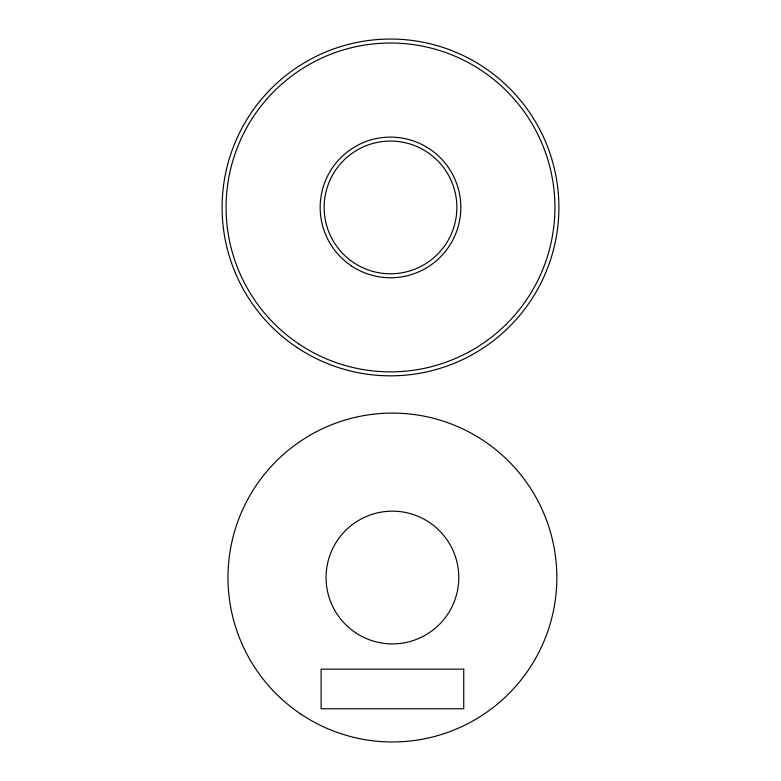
<?xml version="1.0" encoding="UTF-8"?>
<svg xmlns="http://www.w3.org/2000/svg" width="781" height="781" viewBox="0 0 781 781"><rect width="100%" height="100%" fill="white"/><g stroke="black" fill="none" stroke-linecap="round" stroke-linejoin="round"><path stroke-width="1.17" d="M463.738 669.151L321.098 669.151L321.098 708.767L463.738 708.767L463.738 669.151M296.946 347.447A168.384 168.384 0 0 0 558.522 218.446A168.384 168.384 0 0 0 316.022 56.417A168.384 168.384 0 0 0 296.946 347.447M353.627 262.611A66.365 66.365 0 0 0 456.719 211.778A66.365 66.365 0 0 0 361.144 147.912A66.365 66.365 0 0 0 353.627 262.611M299.152 344.148A164.42 164.42 0 0 0 554.569 218.192A164.42 164.42 0 0 0 317.779 59.971A164.42 164.42 0 0 0 299.152 344.148M351.43 265.911A70.329 70.329 0 0 0 460.673 212.032A70.329 70.329 0 0 0 359.397 144.358A70.329 70.329 0 0 0 351.43 265.911M301.066 714.244A164.42 164.42 0 0 0 556.492 588.278A164.42 164.42 0 0 0 319.693 430.058A164.42 164.42 0 0 0 301.066 714.244M355.55 632.708A66.365 66.365 0 0 0 458.642 581.865A66.365 66.365 0 0 0 363.067 518.008A66.365 66.365 0 0 0 355.55 632.708"/></g></svg>
